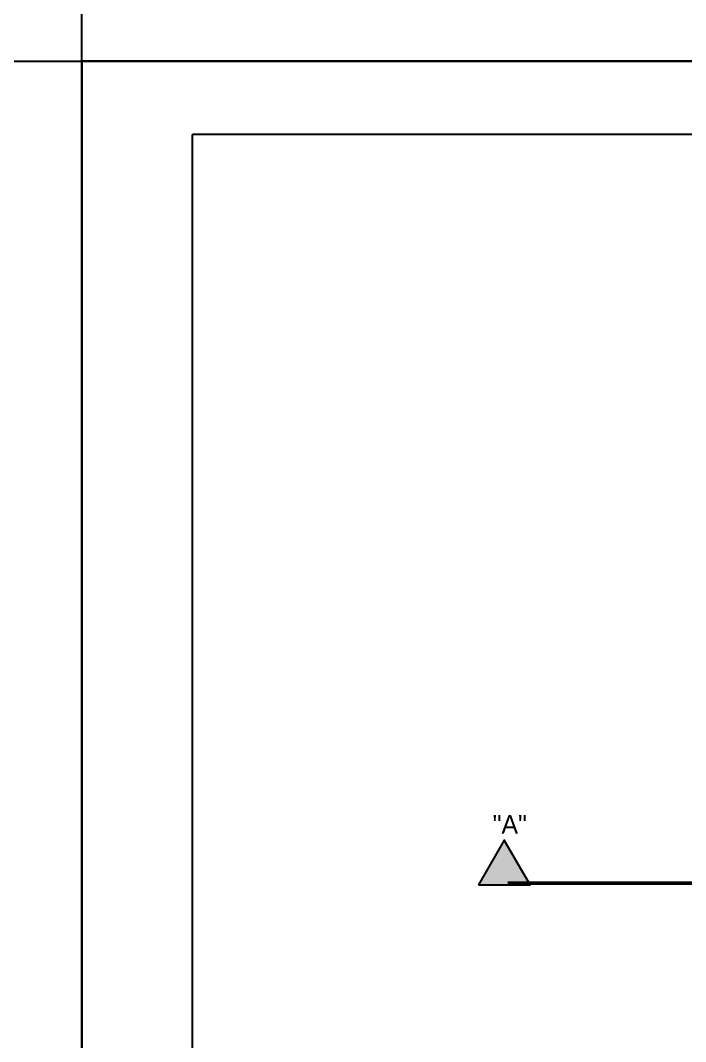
# Model space of a CAD drawing. Extents: x 0 to 3462, y 0 to 2308.
# Drawn here: x 1696 to 2072, y 600 to 1177 of the extents above; entities that cross this region are included whole.
import ezdxf
from ezdxf.enums import TextEntityAlignment as Align

# ---------------------------------------------------------------- set-up
doc = ezdxf.new("R2010")
doc.units = 0
doc.header["$LTSCALE"] = 15
doc.layers.add('PIPEDIM', color=10, linetype='CONTINUOUS')
doc.layers.add('TITLEBLK', color=7, linetype='CONTINUOUS')
doc.styles.get("Standard").update_dxf_attribs({"font": 'HAND1.SHX'})

msp = doc.modelspace()

# ---------------------------------------------------------------- linework, layer by layer
at = {"layer": 'PIPEDIM', "color": 0}
msp.add_lwpolyline([(1954.95, 688.44), (1984.11, 688.44), (1969.53, 713.69)], close=True, dxfattribs=at)
at = {"layer": 'PIPEDIM', "color": 0, "const_width": 2}
msp.add_lwpolyline([(1971.47, 689.41), (2211.2, 689.41)], dxfattribs=at)
at = {"layer": 'PIPEDIM', "color": 0}
for points in [[(1969.53, 713.69), (1954.95, 688.44), (1984.11, 688.44), (1969.53, 713.69)], [(1984.11, 688.44), (1969.53, 713.69), (1984.11, 688.44), (1954.95, 688.44)]]:
    msp.add_solid(points, dxfattribs=at)
at = {"layer": 'TITLEBLK', "color": 0}
for p in [(3384.81, 1112.54), (1793.28, 54.85)]:
    msp.add_line(p, (1793.28, 1112.54), dxfattribs=at)
for points in [[(1730.76, 1153.84), (1730.76, 2307.69), (3461.53, 2307.69), (3461.53, 1153.84), (1730.76, 1153.84)], [(0, 0), (0, 1153.84), (1730.76, 1153.84), (1730.76, 0), (0, 0)], [(1730.76, 0), (1730.76, 1153.84), (3461.53, 1153.84), (3461.53, 0), (1730.76, 0)]]:
    msp.add_lwpolyline(points, close=True, dxfattribs=at)

# ---------------------------------------------------------------- texts
at = {"layer": 'PIPEDIM', "color": 0}
msp.add_text('"A"', height=10.5, dxfattribs=at).set_placement((1972.63, 722.57), align=Align.MIDDLE)

doc.saveas('drawing.dxf')
